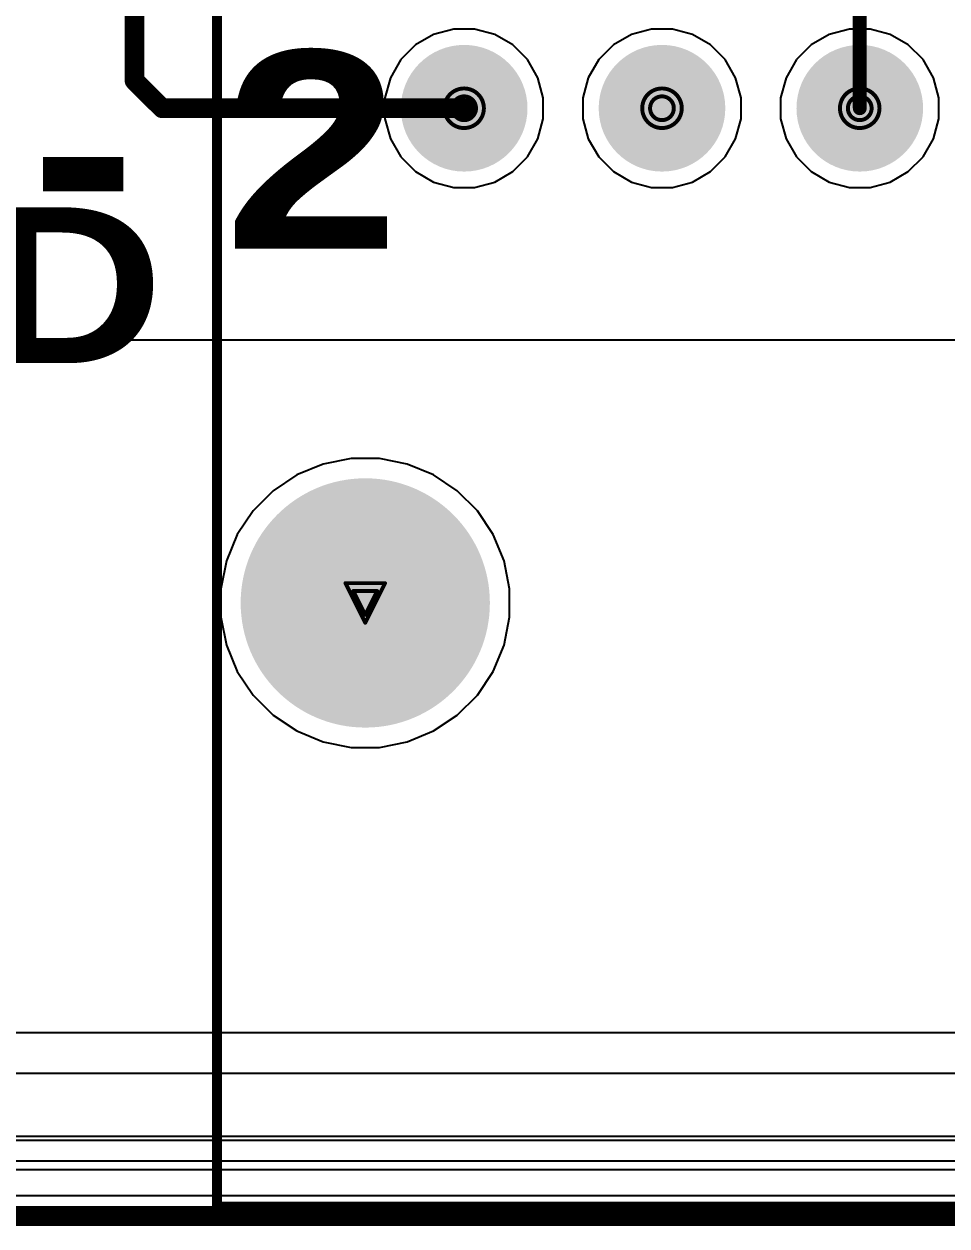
# Model space of a CAD drawing. Header units: inches. Extents: x -3 to 5259, y -3 to 5282.
# Drawn here: x 115.95 to 127.81, y -2.85 to 12.58 of the extents above; entities that cross this region are included whole.
import ezdxf

# ---------------------------------------------------------------- set-up
doc = ezdxf.new("R2010")
doc.units = ezdxf.units.IN
for name, color, linetype in [('Board Outline', 216, 'Continuous'), ('Bottom Layer', 5, 'Continuous'), ('Bottom Solder', 6, 'Continuous'), ('Drill Drawing', 1, 'Continuous'), ('Layer 1', 16, 'Continuous'), ('Layer 2', 76, 'Continuous'), ('Multi-Layer', 9, 'Continuous'), ('Pad Holes', 156, 'Continuous'), ('Top Layer', 1, 'Continuous'), ('Top Overlay', 2, 'Continuous'), ('Top Solder', 216, 'Continuous')]:
    doc.layers.add(name, color=color, linetype=linetype)
doc.styles.add('Arial Black_Bold', font='', dxfattribs={"height": 0.2})
doc.styles.get('Arial Black_Bold').set_extended_font_data('Arial Black', bold=True)

# ---------------------------------------------------------------- blocks, each defined once
blk = doc.blocks.new('HC_RJ45_5622_1_6_Y_188')
at = {"layer": 'Bottom Layer'}
h = blk.add_hatch(color=5, dxfattribs=at)
edge = h.paths.add_edge_path()
edge.add_arc((-4.445, 1.905), 0.762, 0, 360)
h = blk.add_hatch(color=5, dxfattribs=at)
edge = h.paths.add_edge_path()
edge.add_arc((-1.905, 1.905), 0.762, 0, 360)
h = blk.add_hatch(color=5, dxfattribs=at)
edge = h.paths.add_edge_path()
edge.add_arc((0.635, 1.905), 0.762, 0, 360)
at = {"layer": 'Bottom Solder'}
h = blk.add_hatch(color=6, dxfattribs=at)
edge = h.paths.add_edge_path()
edge.add_arc((-4.445, 1.905), 0.813, 0, 360)
h = blk.add_hatch(color=6, dxfattribs=at)
edge = h.paths.add_edge_path()
edge.add_arc((-1.905, 1.905), 0.813, 0, 360)
h = blk.add_hatch(color=6, dxfattribs=at)
edge = h.paths.add_edge_path()
edge.add_arc((0.635, 1.905), 0.813, 0, 360)
h = blk.add_hatch(color=6, dxfattribs=at)
edge = h.paths.add_edge_path()
edge.add_arc((-5.715, -4.445), 0.102, 0, 360)
at = {"layer": 'Layer 1'}
h = blk.add_hatch(color=16, dxfattribs=at)
edge = h.paths.add_edge_path()
edge.add_arc((-4.445, 1.905), 0.762, 0, 360)
h = blk.add_hatch(color=16, dxfattribs=at)
edge = h.paths.add_edge_path()
edge.add_arc((-1.905, 1.905), 0.762, 0, 360)
h = blk.add_hatch(color=16, dxfattribs=at)
edge = h.paths.add_edge_path()
edge.add_arc((0.635, 1.905), 0.762, 0, 360)
at = {"layer": 'Layer 2'}
h = blk.add_hatch(color=76, dxfattribs=at)
edge = h.paths.add_edge_path()
edge.add_arc((-4.445, 1.905), 0.762, 0, 360)
h = blk.add_hatch(color=76, dxfattribs=at)
edge = h.paths.add_edge_path()
edge.add_arc((-1.905, 1.905), 0.762, 0, 360)
h = blk.add_hatch(color=76, dxfattribs=at)
edge = h.paths.add_edge_path()
edge.add_arc((0.635, 1.905), 0.762, 0, 360)
at = {"layer": 'Multi-Layer'}
h = blk.add_hatch(color=9, dxfattribs=at)
edge = h.paths.add_edge_path()
edge.add_arc((-4.445, 1.905), 0.762, 0, 360)
h = blk.add_hatch(color=9, dxfattribs=at)
edge = h.paths.add_edge_path()
edge.add_arc((-1.905, 1.905), 0.762, 0, 360)
h = blk.add_hatch(color=9, dxfattribs=at)
edge = h.paths.add_edge_path()
edge.add_arc((0.635, 1.905), 0.762, 0, 360)
at = {"layer": 'Pad Holes'}
h = blk.add_hatch(color=7, dxfattribs=at)
edge = h.paths.add_edge_path()
edge.add_arc((-4.445, 1.905), 0.5, 0, 360)
h = blk.add_hatch(color=7, dxfattribs=at)
edge = h.paths.add_edge_path()
edge.add_arc((-1.905, 1.905), 0.5, 0, 360)
h = blk.add_hatch(color=7, dxfattribs=at)
edge = h.paths.add_edge_path()
edge.add_arc((0.635, 1.905), 0.5, 0, 360)
h = blk.add_hatch(color=7, dxfattribs=at)
edge = h.paths.add_edge_path()
edge.add_arc((-5.715, -4.445), 1.6, 0, 360)
at = {"layer": 'Top Layer'}
h = blk.add_hatch(color=1, dxfattribs=at)
edge = h.paths.add_edge_path()
edge.add_arc((-4.445, 1.905), 0.762, 0, 360)
h = blk.add_hatch(color=1, dxfattribs=at)
edge = h.paths.add_edge_path()
edge.add_arc((-1.905, 1.905), 0.762, 0, 360)
h = blk.add_hatch(color=1, dxfattribs=at)
edge = h.paths.add_edge_path()
edge.add_arc((0.635, 1.905), 0.762, 0, 360)
at = {"layer": 'Top Solder'}
h = blk.add_hatch(color=216, dxfattribs=at)
edge = h.paths.add_edge_path()
edge.add_arc((-4.445, 1.905), 0.813, 0, 360)
h = blk.add_hatch(color=216, dxfattribs=at)
edge = h.paths.add_edge_path()
edge.add_arc((-1.905, 1.905), 0.813, 0, 360)
h = blk.add_hatch(color=216, dxfattribs=at)
edge = h.paths.add_edge_path()
edge.add_arc((0.635, 1.905), 0.813, 0, 360)
h = blk.add_hatch(color=216, dxfattribs=at)
edge = h.paths.add_edge_path()
edge.add_arc((-5.715, -4.445), 0.102, 0, 360)
at = {"layer": 'Top Overlay'}
for points in [[(-7.62, -3.529, 0.127, 0.127, 0), (-7.62, 5.715, 0.127, 0.127, 0)], [(-7.62, -5.361, 0.127, 0.127, 0), (-7.62, -3.529, 0.127, 0.127, 0)], [(-7.62, -12.192, 0.127, 0.127, 0), (-7.62, -5.361, 0.127, 0.127, 0)], [(-7.62, -12.192, 0.127, 0.127, 0), (7.62, -12.192, 0.127, 0.127, 0)]]:
    blk.add_lwpolyline(points, format="xyseb", dxfattribs=at)
for points in [[(-7.652, -3.529, 0.0635, 0.0635, 1), (-7.588, -3.529, 0.0635, 0.0635, 1)], [(-7.652, -3.529, 0.0635, 0.0635, 1), (-7.588, -3.529, 0.0635, 0.0635, 1)], [(-7.652, -5.361, 0.0635, 0.0635, 1), (-7.588, -5.361, 0.0635, 0.0635, 1)], [(-7.652, -5.361, 0.0635, 0.0635, 1), (-7.588, -5.361, 0.0635, 0.0635, 1)], [(-7.652, -12.192, 0.0635, 0.0635, 1), (-7.588, -12.192, 0.0635, 0.0635, 1)], [(-7.652, -12.192, 0.0635, 0.0635, 1), (-7.588, -12.192, 0.0635, 0.0635, 1)]]:
    blk.add_lwpolyline(points, format="xyseb", close=True, dxfattribs=at)

msp = doc.modelspace()

# ---------------------------------------------------------------- linework, layer by layer
at = {"layer": 'Board Outline'}
msp.add_lwpolyline([(-2.722, -2.722, 0.254, 0.254, 0), (147.278, -2.722, 0.254, 0.254, 0)], format="xyseb", dxfattribs=at)
at = {"layer": 'Bottom Layer'}
for p, q in [((121.472, 12.514), (121.213, 12.445)), ((121.472, 12.514), (121.213, 12.445)), ((121.739, 12.514), (121.472, 12.514)), ((121.739, 12.514), (121.472, 12.514)), ((121.998, 12.445), (121.739, 12.514)), ((121.998, 12.445), (121.739, 12.514)), ((124.012, 12.514), (123.753, 12.445)), ((124.012, 12.514), (123.753, 12.445)), ((124.279, 12.514), (124.012, 12.514)), ((124.279, 12.514), (124.012, 12.514)), ((124.538, 12.445), (124.279, 12.514)), ((124.538, 12.445), (124.279, 12.514)), ((126.552, 12.514), (126.293, 12.445)), ((126.552, 12.514), (126.293, 12.445)), ((126.819, 12.514), (126.552, 12.514)), ((126.819, 12.514), (126.552, 12.514)), ((127.078, 12.445), (126.819, 12.514)), ((127.078, 12.445), (126.819, 12.514)), ((121.213, 12.445), (120.982, 12.311)), ((121.213, 12.445), (120.982, 12.311)), ((122.229, 12.311), (121.998, 12.445)), ((122.229, 12.311), (121.998, 12.445)), ((123.753, 12.445), (123.522, 12.311)), ((123.753, 12.445), (123.522, 12.311)), ((124.769, 12.311), (124.538, 12.445)), ((124.769, 12.311), (124.538, 12.445)), ((126.293, 12.445), (126.062, 12.311)), ((126.293, 12.445), (126.062, 12.311)), ((127.309, 12.311), (127.078, 12.445)), ((127.309, 12.311), (127.078, 12.445)), ((120.982, 12.311), (120.792, 12.122)), ((120.982, 12.311), (120.792, 12.122)), ((122.418, 12.122), (122.229, 12.311)), ((122.418, 12.122), (122.229, 12.311)), ((123.522, 12.311), (123.333, 12.122)), ((123.522, 12.311), (123.333, 12.122)), ((124.959, 12.122), (124.769, 12.311)), ((124.959, 12.122), (124.769, 12.311)), ((126.062, 12.311), (125.872, 12.122)), ((126.062, 12.311), (125.872, 12.122)), ((127.498, 12.122), (127.309, 12.311)), ((127.498, 12.122), (127.309, 12.311)), ((120.792, 12.122), (120.659, 11.89)), ((120.792, 12.122), (120.659, 11.89)), ((122.552, 11.89), (122.418, 12.122)), ((122.552, 11.89), (122.418, 12.122)), ((123.333, 12.122), (123.199, 11.89)), ((123.333, 12.122), (123.199, 11.89)), ((125.092, 11.89), (124.959, 12.122)), ((125.092, 11.89), (124.959, 12.122)), ((125.872, 12.122), (125.739, 11.89)), ((125.872, 12.122), (125.739, 11.89)), ((127.632, 11.89), (127.498, 12.122)), ((127.632, 11.89), (127.498, 12.122)), ((120.659, 11.89), (120.589, 11.632)), ((120.659, 11.89), (120.589, 11.632)), ((122.621, 11.632), (122.552, 11.89)), ((122.621, 11.632), (122.552, 11.89)), ((123.199, 11.89), (123.13, 11.632)), ((123.199, 11.89), (123.13, 11.632)), ((125.162, 11.632), (125.092, 11.89)), ((125.162, 11.632), (125.092, 11.89)), ((125.739, 11.89), (125.669, 11.632)), ((125.739, 11.89), (125.669, 11.632)), ((127.701, 11.632), (127.632, 11.89)), ((127.701, 11.632), (127.632, 11.89)), ((120.589, 11.632), (120.589, 11.364)), ((120.589, 11.632), (120.589, 11.364)), ((122.621, 11.364), (122.621, 11.632)), ((122.621, 11.364), (122.621, 11.632)), ((123.13, 11.632), (123.13, 11.364)), ((123.13, 11.632), (123.13, 11.364)), ((125.162, 11.364), (125.162, 11.632)), ((125.162, 11.364), (125.162, 11.632)), ((125.669, 11.632), (125.669, 11.364)), ((125.669, 11.632), (125.669, 11.364)), ((127.701, 11.364), (127.701, 11.632)), ((127.701, 11.364), (127.701, 11.632)), ((120.589, 11.364), (120.659, 11.106)), ((120.589, 11.364), (120.659, 11.106)), ((122.552, 11.106), (122.621, 11.364)), ((122.552, 11.106), (122.621, 11.364)), ((123.13, 11.364), (123.199, 11.106)), ((123.13, 11.364), (123.199, 11.106)), ((125.092, 11.106), (125.162, 11.364)), ((125.092, 11.106), (125.162, 11.364)), ((125.669, 11.364), (125.739, 11.106)), ((125.669, 11.364), (125.739, 11.106)), ((127.632, 11.106), (127.701, 11.364)), ((127.632, 11.106), (127.701, 11.364)), ((120.659, 11.106), (120.792, 10.874)), ((120.659, 11.106), (120.792, 10.874)), ((122.418, 10.874), (122.552, 11.106)), ((122.418, 10.874), (122.552, 11.106)), ((123.199, 11.106), (123.333, 10.874)), ((123.199, 11.106), (123.333, 10.874)), ((124.959, 10.874), (125.092, 11.106)), ((124.959, 10.874), (125.092, 11.106)), ((125.739, 11.106), (125.872, 10.874)), ((125.739, 11.106), (125.872, 10.874)), ((127.498, 10.874), (127.632, 11.106)), ((127.498, 10.874), (127.632, 11.106)), ((120.792, 10.874), (120.982, 10.685)), ((120.792, 10.874), (120.982, 10.685)), ((122.229, 10.685), (122.418, 10.874)), ((122.229, 10.685), (122.418, 10.874)), ((123.333, 10.874), (123.522, 10.685)), ((123.333, 10.874), (123.522, 10.685)), ((124.769, 10.685), (124.959, 10.874)), ((124.769, 10.685), (124.959, 10.874)), ((125.872, 10.874), (126.062, 10.685)), ((125.872, 10.874), (126.062, 10.685)), ((127.309, 10.685), (127.498, 10.874)), ((127.309, 10.685), (127.498, 10.874)), ((120.982, 10.685), (121.213, 10.551)), ((120.982, 10.685), (121.213, 10.551)), ((121.998, 10.551), (122.229, 10.685)), ((121.998, 10.551), (122.229, 10.685)), ((123.522, 10.685), (123.753, 10.551)), ((123.522, 10.685), (123.753, 10.551)), ((124.538, 10.551), (124.769, 10.685)), ((124.538, 10.551), (124.769, 10.685)), ((126.062, 10.685), (126.293, 10.551)), ((126.062, 10.685), (126.293, 10.551)), ((127.078, 10.551), (127.309, 10.685)), ((127.078, 10.551), (127.309, 10.685)), ((121.213, 10.551), (121.472, 10.482)), ((121.213, 10.551), (121.472, 10.482)), ((121.739, 10.482), (121.998, 10.551)), ((121.739, 10.482), (121.998, 10.551)), ((123.753, 10.551), (124.012, 10.482)), ((123.753, 10.551), (124.012, 10.482)), ((124.279, 10.482), (124.538, 10.551)), ((124.279, 10.482), (124.538, 10.551)), ((126.293, 10.551), (126.552, 10.482)), ((126.293, 10.551), (126.552, 10.482)), ((126.819, 10.482), (127.078, 10.551)), ((126.819, 10.482), (127.078, 10.551)), ((121.472, 10.482), (121.739, 10.482)), ((121.472, 10.482), (121.739, 10.482)), ((124.012, 10.482), (124.279, 10.482)), ((124.012, 10.482), (124.279, 10.482)), ((126.552, 10.482), (126.819, 10.482)), ((126.552, 10.482), (126.819, 10.482)), ((120.153, 7.002), (119.795, 6.93)), ((120.153, 7.002), (119.795, 6.93)), ((120.518, 7.002), (120.153, 7.002)), ((120.518, 7.002), (120.153, 7.002)), ((120.876, 6.93), (120.518, 7.002)), ((120.876, 6.93), (120.518, 7.002)), ((119.457, 6.791), (119.154, 6.588)), ((119.457, 6.791), (119.154, 6.588)), ((119.795, 6.93), (119.457, 6.791)), ((119.795, 6.93), (119.457, 6.791)), ((121.214, 6.791), (120.876, 6.93)), ((121.214, 6.791), (120.876, 6.93)), ((121.517, 6.588), (121.214, 6.791)), ((121.517, 6.588), (121.214, 6.791)), ((119.154, 6.588), (118.895, 6.33)), ((119.154, 6.588), (118.895, 6.33)), ((121.776, 6.33), (121.517, 6.588)), ((121.776, 6.33), (121.517, 6.588)), ((118.895, 6.33), (118.693, 6.026)), ((118.895, 6.33), (118.693, 6.026)), ((121.979, 6.026), (121.776, 6.33)), ((121.979, 6.026), (121.776, 6.33)), ((118.693, 6.026), (118.553, 5.688)), ((118.693, 6.026), (118.553, 5.688)), ((122.118, 5.688), (121.979, 6.026)), ((122.118, 5.688), (121.979, 6.026)), ((118.553, 5.688), (118.482, 5.33)), ((118.553, 5.688), (118.482, 5.33)), ((122.19, 5.33), (122.118, 5.688)), ((122.19, 5.33), (122.118, 5.688)), ((118.482, 5.33), (118.482, 4.965)), ((118.482, 5.33), (118.482, 4.965)), ((122.19, 4.965), (122.19, 5.33)), ((122.19, 4.965), (122.19, 5.33)), ((118.482, 4.965), (118.553, 4.607)), ((118.482, 4.965), (118.553, 4.607)), ((122.118, 4.607), (122.19, 4.965)), ((122.118, 4.607), (122.19, 4.965)), ((118.553, 4.607), (118.693, 4.269)), ((118.553, 4.607), (118.693, 4.269)), ((121.979, 4.269), (122.118, 4.607)), ((121.979, 4.269), (122.118, 4.607)), ((118.693, 4.269), (118.895, 3.966)), ((118.693, 4.269), (118.895, 3.966)), ((121.776, 3.966), (121.979, 4.269)), ((121.776, 3.966), (121.979, 4.269)), ((118.895, 3.966), (119.154, 3.708)), ((118.895, 3.966), (119.154, 3.708)), ((121.517, 3.708), (121.776, 3.966)), ((121.517, 3.708), (121.776, 3.966)), ((119.154, 3.708), (119.457, 3.505)), ((119.154, 3.708), (119.457, 3.505)), ((121.214, 3.505), (121.517, 3.708)), ((121.214, 3.505), (121.517, 3.708)), ((119.457, 3.505), (119.795, 3.365)), ((119.457, 3.505), (119.795, 3.365)), ((120.876, 3.365), (121.214, 3.505)), ((120.876, 3.365), (121.214, 3.505)), ((119.795, 3.365), (120.153, 3.294)), ((119.795, 3.365), (120.153, 3.294)), ((120.153, 3.294), (120.518, 3.294)), ((120.153, 3.294), (120.518, 3.294)), ((120.518, 3.294), (120.876, 3.365)), ((120.518, 3.294), (120.876, 3.365)), ((139.342, -1.753), (5.233, -1.753)), ((139.304, -1.702), (48.108, -1.702))]:
    msp.add_line(p, q, dxfattribs=at)
at = {"layer": 'Drill Drawing'}
for points in [[(121.859, 11.498, 0.0508, 0.0508, 1), (121.351, 11.498, 0.0508, 0.0508, 1)], [(124.4, 11.498, 0.0508, 0.0508, 1), (123.892, 11.498, 0.0508, 0.0508, 1)], [(126.939, 11.498, 0.0508, 0.0508, 1), (126.431, 11.498, 0.0508, 0.0508, 1)], [(121.758, 11.498, 0.0508, 0.0508, 1), (121.453, 11.498, 0.0508, 0.0508, 1)], [(124.298, 11.498, 0.0508, 0.0508, 1), (123.993, 11.498, 0.0508, 0.0508, 1)], [(126.838, 11.498, 0.0508, 0.0508, 1), (126.533, 11.498, 0.0508, 0.0508, 1)], [(121.339, 11.498, 0.0254, 0.0254, 1), (121.364, 11.498, 0.0254, 0.0254, 1)], [(121.44, 11.498, 0.0254, 0.0254, 1), (121.466, 11.498, 0.0254, 0.0254, 1)], [(121.745, 11.498, 0.0254, 0.0254, 1), (121.771, 11.498, 0.0254, 0.0254, 1)], [(121.847, 11.498, 0.0254, 0.0254, 1), (121.872, 11.498, 0.0254, 0.0254, 1)], [(123.879, 11.498, 0.0254, 0.0254, 1), (123.904, 11.498, 0.0254, 0.0254, 1)], [(123.981, 11.498, 0.0254, 0.0254, 1), (124.006, 11.498, 0.0254, 0.0254, 1)], [(124.285, 11.498, 0.0254, 0.0254, 1), (124.311, 11.498, 0.0254, 0.0254, 1)], [(124.387, 11.498, 0.0254, 0.0254, 1), (124.412, 11.498, 0.0254, 0.0254, 1)], [(126.419, 11.498, 0.0254, 0.0254, 1), (126.444, 11.498, 0.0254, 0.0254, 1)], [(126.52, 11.498, 0.0254, 0.0254, 1), (126.546, 11.498, 0.0254, 0.0254, 1)], [(126.825, 11.498, 0.0254, 0.0254, 1), (126.851, 11.498, 0.0254, 0.0254, 1)], [(126.927, 11.498, 0.0254, 0.0254, 1), (126.952, 11.498, 0.0254, 0.0254, 1)], [(120.069, 5.402, 0.0254, 0.0254, 1), (120.094, 5.402, 0.0254, 0.0254, 1)], [(120.069, 5.402, 0.0254, 0.0254, 1), (120.094, 5.402, 0.0254, 0.0254, 1)], [(120.577, 5.402, 0.0254, 0.0254, 1), (120.602, 5.402, 0.0254, 0.0254, 1)], [(120.577, 5.402, 0.0254, 0.0254, 1), (120.602, 5.402, 0.0254, 0.0254, 1)], [(120.17, 5.3, 0.0254, 0.0254, 1), (120.196, 5.3, 0.0254, 0.0254, 1)], [(120.17, 5.3, 0.0254, 0.0254, 1), (120.196, 5.3, 0.0254, 0.0254, 1)], [(120.475, 5.3, 0.0254, 0.0254, 1), (120.501, 5.3, 0.0254, 0.0254, 1)], [(120.475, 5.3, 0.0254, 0.0254, 1), (120.501, 5.3, 0.0254, 0.0254, 1)], [(120.323, 4.995, 0.0254, 0.0254, 1), (120.348, 4.995, 0.0254, 0.0254, 1)], [(120.323, 4.995, 0.0254, 0.0254, 1), (120.348, 4.995, 0.0254, 0.0254, 1)], [(120.323, 4.894, 0.0254, 0.0254, 1), (120.348, 4.894, 0.0254, 0.0254, 1)], [(120.323, 4.894, 0.0254, 0.0254, 1), (120.348, 4.894, 0.0254, 0.0254, 1)]]:
    msp.add_lwpolyline(points, format="xyseb", close=True, dxfattribs=at)
for points in [[(120.082, 5.402, 0.0508, 0.0508, 0), (120.59, 5.402, 0.0508, 0.0508, 0)], [(120.082, 5.402, 0.0508, 0.0508, 0), (120.336, 4.894, 0.0508, 0.0508, 0)], [(120.336, 4.894, 0.0508, 0.0508, 0), (120.59, 5.402, 0.0508, 0.0508, 0)], [(120.183, 5.3, 0.0508, 0.0508, 0), (120.488, 5.3, 0.0508, 0.0508, 0)], [(120.183, 5.3, 0.0508, 0.0508, 0), (120.336, 4.995, 0.0508, 0.0508, 0)], [(120.336, 4.995, 0.0508, 0.0508, 0), (120.488, 5.3, 0.0508, 0.0508, 0)]]:
    msp.add_lwpolyline(points, format="xyseb", dxfattribs=at)
at = {"layer": 'Layer 1'}
for p, q in [((121.472, 12.514), (121.213, 12.445)), ((121.739, 12.514), (121.472, 12.514)), ((121.998, 12.445), (121.739, 12.514)), ((124.012, 12.514), (123.753, 12.445)), ((124.279, 12.514), (124.012, 12.514)), ((124.538, 12.445), (124.279, 12.514)), ((126.552, 12.514), (126.293, 12.445)), ((126.819, 12.514), (126.552, 12.514)), ((127.078, 12.445), (126.819, 12.514)), ((121.213, 12.445), (120.982, 12.311)), ((122.229, 12.311), (121.998, 12.445)), ((123.753, 12.445), (123.522, 12.311)), ((124.769, 12.311), (124.538, 12.445)), ((126.293, 12.445), (126.062, 12.311)), ((127.309, 12.311), (127.078, 12.445)), ((120.982, 12.311), (120.792, 12.122)), ((122.418, 12.122), (122.229, 12.311)), ((123.522, 12.311), (123.333, 12.122)), ((124.959, 12.122), (124.769, 12.311)), ((126.062, 12.311), (125.872, 12.122)), ((127.498, 12.122), (127.309, 12.311)), ((120.792, 12.122), (120.659, 11.89)), ((122.552, 11.89), (122.418, 12.122)), ((123.333, 12.122), (123.199, 11.89)), ((125.092, 11.89), (124.959, 12.122)), ((125.872, 12.122), (125.739, 11.89)), ((127.632, 11.89), (127.498, 12.122)), ((120.659, 11.89), (120.589, 11.632)), ((122.621, 11.632), (122.552, 11.89)), ((123.199, 11.89), (123.13, 11.632)), ((125.162, 11.632), (125.092, 11.89)), ((125.739, 11.89), (125.669, 11.632)), ((127.701, 11.632), (127.632, 11.89)), ((120.589, 11.632), (120.589, 11.364)), ((122.621, 11.364), (122.621, 11.632)), ((123.13, 11.632), (123.13, 11.364)), ((125.162, 11.364), (125.162, 11.632)), ((125.669, 11.632), (125.669, 11.364)), ((127.701, 11.364), (127.701, 11.632)), ((120.589, 11.364), (120.659, 11.106)), ((122.552, 11.106), (122.621, 11.364)), ((123.13, 11.364), (123.199, 11.106)), ((125.092, 11.106), (125.162, 11.364)), ((125.669, 11.364), (125.739, 11.106)), ((127.632, 11.106), (127.701, 11.364)), ((120.659, 11.106), (120.792, 10.874)), ((122.418, 10.874), (122.552, 11.106)), ((123.199, 11.106), (123.333, 10.874)), ((124.959, 10.874), (125.092, 11.106)), ((125.739, 11.106), (125.872, 10.874)), ((127.498, 10.874), (127.632, 11.106)), ((120.792, 10.874), (120.982, 10.685)), ((122.229, 10.685), (122.418, 10.874)), ((123.333, 10.874), (123.522, 10.685)), ((124.769, 10.685), (124.959, 10.874)), ((125.872, 10.874), (126.062, 10.685)), ((127.309, 10.685), (127.498, 10.874)), ((120.982, 10.685), (121.213, 10.551)), ((121.998, 10.551), (122.229, 10.685)), ((123.522, 10.685), (123.753, 10.551)), ((124.538, 10.551), (124.769, 10.685)), ((126.062, 10.685), (126.293, 10.551)), ((127.078, 10.551), (127.309, 10.685)), ((121.213, 10.551), (121.472, 10.482)), ((121.739, 10.482), (121.998, 10.551)), ((123.753, 10.551), (124.012, 10.482)), ((124.279, 10.482), (124.538, 10.551)), ((126.293, 10.551), (126.552, 10.482)), ((126.819, 10.482), (127.078, 10.551)), ((121.472, 10.482), (121.739, 10.482)), ((124.012, 10.482), (124.279, 10.482)), ((126.552, 10.482), (126.819, 10.482)), ((120.153, 7.002), (119.795, 6.93)), ((120.518, 7.002), (120.153, 7.002)), ((120.876, 6.93), (120.518, 7.002)), ((119.457, 6.791), (119.154, 6.588)), ((119.795, 6.93), (119.457, 6.791)), ((121.214, 6.791), (120.876, 6.93)), ((121.517, 6.588), (121.214, 6.791)), ((119.154, 6.588), (118.895, 6.33)), ((121.776, 6.33), (121.517, 6.588)), ((118.895, 6.33), (118.693, 6.026)), ((121.979, 6.026), (121.776, 6.33)), ((118.693, 6.026), (118.553, 5.688)), ((122.118, 5.688), (121.979, 6.026)), ((118.553, 5.688), (118.482, 5.33)), ((122.19, 5.33), (122.118, 5.688)), ((118.482, 5.33), (118.482, 4.965)), ((122.19, 4.965), (122.19, 5.33)), ((118.482, 4.965), (118.553, 4.607)), ((122.118, 4.607), (122.19, 4.965)), ((118.553, 4.607), (118.693, 4.269)), ((121.979, 4.269), (122.118, 4.607)), ((118.693, 4.269), (118.895, 3.966)), ((121.776, 3.966), (121.979, 4.269)), ((118.895, 3.966), (119.154, 3.708)), ((121.517, 3.708), (121.776, 3.966)), ((119.154, 3.708), (119.457, 3.505)), ((121.214, 3.505), (121.517, 3.708)), ((119.457, 3.505), (119.795, 3.365)), ((120.876, 3.365), (121.214, 3.505)), ((119.795, 3.365), (120.153, 3.294)), ((120.153, 3.294), (120.518, 3.294)), ((120.518, 3.294), (120.876, 3.365)), ((137.526, -0.371), (37.694, -0.371)), ((6.286, -0.889), (138.044, -0.889)), ((147.019, -2.463), (-2.463, -2.463))]:
    msp.add_line(p, q, dxfattribs=at)
at = {"layer": 'Layer 2'}
for p, q in [((121.472, 12.514), (121.213, 12.445)), ((121.739, 12.514), (121.472, 12.514)), ((121.998, 12.445), (121.739, 12.514)), ((124.012, 12.514), (123.753, 12.445)), ((124.279, 12.514), (124.012, 12.514)), ((124.538, 12.445), (124.279, 12.514)), ((126.552, 12.514), (126.293, 12.445)), ((126.819, 12.514), (126.552, 12.514)), ((127.078, 12.445), (126.819, 12.514)), ((121.213, 12.445), (120.982, 12.311)), ((122.229, 12.311), (121.998, 12.445)), ((123.753, 12.445), (123.522, 12.311)), ((124.769, 12.311), (124.538, 12.445)), ((126.293, 12.445), (126.062, 12.311)), ((127.309, 12.311), (127.078, 12.445)), ((120.982, 12.311), (120.792, 12.122)), ((122.418, 12.122), (122.229, 12.311)), ((123.522, 12.311), (123.333, 12.122)), ((124.959, 12.122), (124.769, 12.311)), ((126.062, 12.311), (125.872, 12.122)), ((127.498, 12.122), (127.309, 12.311)), ((120.792, 12.122), (120.659, 11.89)), ((122.552, 11.89), (122.418, 12.122)), ((123.333, 12.122), (123.199, 11.89)), ((125.092, 11.89), (124.959, 12.122)), ((125.872, 12.122), (125.739, 11.89)), ((127.632, 11.89), (127.498, 12.122)), ((120.659, 11.89), (120.589, 11.632)), ((122.621, 11.632), (122.552, 11.89)), ((123.199, 11.89), (123.13, 11.632)), ((125.162, 11.632), (125.092, 11.89)), ((125.739, 11.89), (125.669, 11.632)), ((127.701, 11.632), (127.632, 11.89)), ((120.589, 11.632), (120.589, 11.364)), ((122.621, 11.364), (122.621, 11.632)), ((123.13, 11.632), (123.13, 11.364)), ((125.162, 11.364), (125.162, 11.632)), ((125.669, 11.632), (125.669, 11.364)), ((127.701, 11.364), (127.701, 11.632)), ((120.589, 11.364), (120.659, 11.106)), ((122.552, 11.106), (122.621, 11.364)), ((123.13, 11.364), (123.199, 11.106)), ((125.092, 11.106), (125.162, 11.364)), ((125.669, 11.364), (125.739, 11.106)), ((127.632, 11.106), (127.701, 11.364)), ((120.659, 11.106), (120.792, 10.874)), ((122.418, 10.874), (122.552, 11.106)), ((123.199, 11.106), (123.333, 10.874)), ((124.959, 10.874), (125.092, 11.106)), ((125.739, 11.106), (125.872, 10.874)), ((127.498, 10.874), (127.632, 11.106)), ((120.792, 10.874), (120.982, 10.685)), ((122.229, 10.685), (122.418, 10.874)), ((123.333, 10.874), (123.522, 10.685)), ((124.769, 10.685), (124.959, 10.874)), ((125.872, 10.874), (126.062, 10.685)), ((127.309, 10.685), (127.498, 10.874)), ((120.982, 10.685), (121.213, 10.551)), ((121.998, 10.551), (122.229, 10.685)), ((123.522, 10.685), (123.753, 10.551)), ((124.538, 10.551), (124.769, 10.685)), ((126.062, 10.685), (126.293, 10.551)), ((127.078, 10.551), (127.309, 10.685)), ((121.213, 10.551), (121.472, 10.482)), ((121.739, 10.482), (121.998, 10.551)), ((123.753, 10.551), (124.012, 10.482)), ((124.279, 10.482), (124.538, 10.551)), ((126.293, 10.551), (126.552, 10.482)), ((126.819, 10.482), (127.078, 10.551)), ((121.472, 10.482), (121.739, 10.482)), ((124.012, 10.482), (124.279, 10.482)), ((126.552, 10.482), (126.819, 10.482)), ((120.153, 7.002), (119.795, 6.93)), ((120.518, 7.002), (120.153, 7.002)), ((120.876, 6.93), (120.518, 7.002)), ((119.457, 6.791), (119.154, 6.588)), ((119.795, 6.93), (119.457, 6.791)), ((121.214, 6.791), (120.876, 6.93)), ((121.517, 6.588), (121.214, 6.791)), ((119.154, 6.588), (118.895, 6.33)), ((121.776, 6.33), (121.517, 6.588)), ((118.895, 6.33), (118.693, 6.026)), ((121.979, 6.026), (121.776, 6.33)), ((118.693, 6.026), (118.553, 5.688)), ((122.118, 5.688), (121.979, 6.026)), ((118.553, 5.688), (118.482, 5.33)), ((122.19, 5.33), (122.118, 5.688)), ((118.482, 5.33), (118.482, 4.965)), ((122.19, 4.965), (122.19, 5.33)), ((118.482, 4.965), (118.553, 4.607)), ((122.118, 4.607), (122.19, 4.965)), ((118.553, 4.607), (118.693, 4.269)), ((121.979, 4.269), (122.118, 4.607)), ((118.693, 4.269), (118.895, 3.966)), ((121.776, 3.966), (121.979, 4.269)), ((118.895, 3.966), (119.154, 3.708)), ((121.517, 3.708), (121.776, 3.966)), ((119.154, 3.708), (119.457, 3.505)), ((121.214, 3.505), (121.517, 3.708)), ((119.457, 3.505), (119.795, 3.365)), ((120.876, 3.365), (121.214, 3.505)), ((119.795, 3.365), (120.153, 3.294)), ((120.153, 3.294), (120.518, 3.294)), ((120.518, 3.294), (120.876, 3.365)), ((132.562, -2.016), (-2.158, -2.016))]:
    msp.add_line(p, q, dxfattribs=at)
at = {"layer": 'Top Layer'}
for p, q in [((115.418, 8.526), (147.019, 8.526)), ((120.153, 7.002), (119.795, 6.93)), ((120.518, 7.002), (120.153, 7.002)), ((120.876, 6.93), (120.518, 7.002)), ((119.457, 6.791), (119.154, 6.588)), ((119.795, 6.93), (119.457, 6.791)), ((121.214, 6.791), (120.876, 6.93)), ((121.517, 6.588), (121.214, 6.791)), ((119.154, 6.588), (118.895, 6.33)), ((121.776, 6.33), (121.517, 6.588)), ((118.895, 6.33), (118.693, 6.026)), ((121.979, 6.026), (121.776, 6.33)), ((118.693, 6.026), (118.553, 5.688)), ((122.118, 5.688), (121.979, 6.026)), ((118.553, 5.688), (118.482, 5.33)), ((122.19, 5.33), (122.118, 5.688)), ((118.482, 5.33), (118.482, 4.965)), ((122.19, 4.965), (122.19, 5.33)), ((118.482, 4.965), (118.553, 4.607)), ((122.118, 4.607), (122.19, 4.965)), ((118.553, 4.607), (118.693, 4.269)), ((121.979, 4.269), (122.118, 4.607)), ((118.693, 4.269), (118.895, 3.966)), ((121.776, 3.966), (121.979, 4.269)), ((118.895, 3.966), (119.154, 3.708)), ((121.517, 3.708), (121.776, 3.966)), ((119.154, 3.708), (119.457, 3.505)), ((121.214, 3.505), (121.517, 3.708)), ((119.457, 3.505), (119.795, 3.365)), ((120.876, 3.365), (121.214, 3.505)), ((119.795, 3.365), (120.153, 3.294)), ((120.153, 3.294), (120.518, 3.294)), ((120.518, 3.294), (120.876, 3.365)), ((139.685, -2.13), (97.128, -2.13))]:
    msp.add_line(p, q, dxfattribs=at)
for points in [[(117.373, 11.853, 0.254, 0.254, 0), (117.373, 20.01, 0.254, 0.254, 0)], [(126.685, 11.498, 0.178, 0.178, 0), (126.685, 14.404, 0.178, 0.178, 0)], [(117.373, 11.853, 0.254, 0.254, 0), (117.729, 11.498, 0.254, 0.254, 0)], [(117.729, 11.498, 0.254, 0.254, 0), (121.605, 11.498, 0.254, 0.254, 0)]]:
    msp.add_lwpolyline(points, format="xyseb", dxfattribs=at)
for points in [[(117.31, 11.853, 0.127, 0.127, 1), (117.437, 11.853, 0.127, 0.127, 1)], [(117.31, 11.853, 0.127, 0.127, 1), (117.437, 11.853, 0.127, 0.127, 1)], [(117.666, 11.498, 0.127, 0.127, 1), (117.793, 11.498, 0.127, 0.127, 1)], [(117.666, 11.498, 0.127, 0.127, 1), (117.793, 11.498, 0.127, 0.127, 1)], [(121.542, 11.498, 0.127, 0.127, 1), (121.669, 11.498, 0.127, 0.127, 1)], [(126.641, 11.498, 0.0889, 0.0889, 1), (126.73, 11.498, 0.0889, 0.0889, 1)]]:
    msp.add_lwpolyline(points, format="xyseb", close=True, dxfattribs=at)

# ---------------------------------------------------------------- block references
msp.add_blockref('HC_RJ45_5622_1_6_Y_188', (126.051, 9.593))

# ---------------------------------------------------------------- texts
at = {"layer": 'Top Overlay', "style": 'Arial Black_Bold'}
for s, height, p in [('BLDC DRIVER - 2', 2.54, (87.16, 9.696)), ('M-SPD', 2, (107.442, 8.227))]:
    msp.add_text(s, height=height, rotation=360, dxfattribs=at).set_placement(p)

doc.saveas('drawing.dxf')
